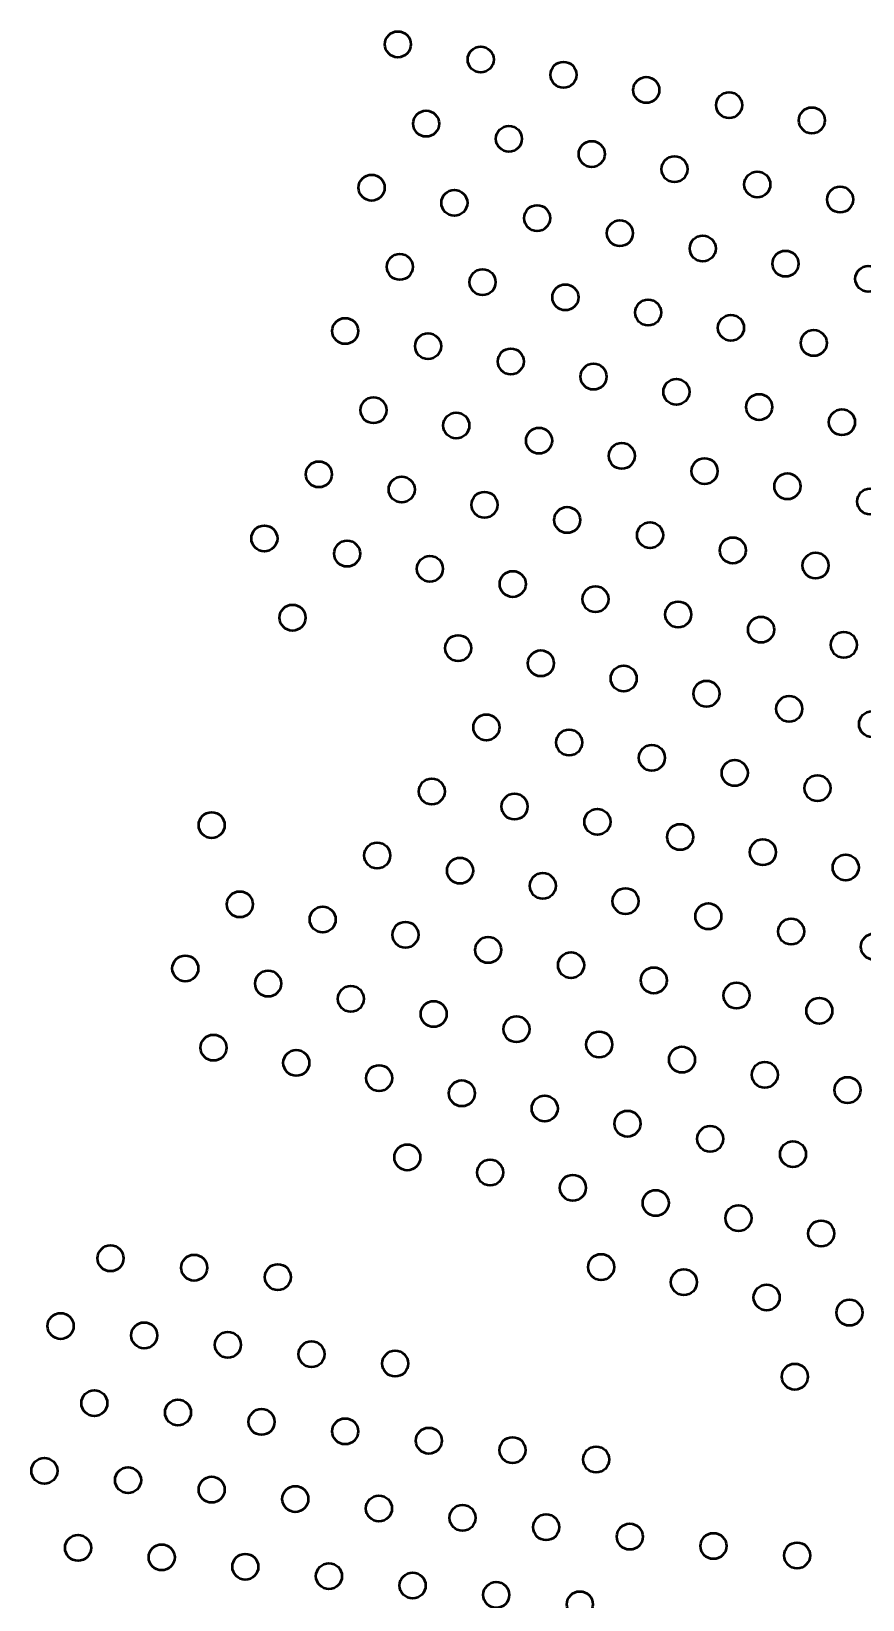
# Model space of a CAD drawing. Header units: inches. Extents: x 17.1 to 30.9, y 2 to 10.
# Drawn here: x 17.717 to 19.272, y 7.06 to 9.995 of the extents above; entities that cross this region are included whole.
import ezdxf

# ---------------------------------------------------------------- set-up
doc = ezdxf.new("R2010")
doc.units = ezdxf.units.IN
doc.header["$MEASUREMENT"] = 0
doc.layers.add('Visible', color=7, linetype='Continuous', lineweight=0)

# ---------------------------------------------------------------- blocks, each defined once
blk = doc.blocks.new('Block_8')
at = {"layer": 'Visible', "color": 7, "lineweight": 50}
blk.add_circle((19.1451, 7.4772), 0.0243, dxfattribs=at)
blk = doc.blocks.new('Block_19')
at = {"layer": 'Visible', "color": 7, "lineweight": 50}
blk.add_circle((19.2472, 7.5971), 0.0243, dxfattribs=at)
blk = doc.blocks.new('Block_20')
at = {"layer": 'Visible', "color": 7, "lineweight": 50}
blk.add_circle((19.0923, 7.6255), 0.0243, dxfattribs=at)
blk = doc.blocks.new('Block_21')
at = {"layer": 'Visible', "color": 7, "lineweight": 50}
blk.add_circle((18.9375, 7.654), 0.0243, dxfattribs=at)
blk = doc.blocks.new('Block_22')
at = {"layer": 'Visible', "color": 7, "lineweight": 50}
blk.add_circle((18.7826, 7.6824), 0.0243, dxfattribs=at)
blk = doc.blocks.new('Block_34')
at = {"layer": 'Visible', "color": 7, "lineweight": 50}
blk.add_circle((19.1944, 7.7454), 0.0243, dxfattribs=at)
blk = doc.blocks.new('Block_35')
at = {"layer": 'Visible', "color": 7, "lineweight": 50}
blk.add_circle((19.0395, 7.7739), 0.0243, dxfattribs=at)
blk = doc.blocks.new('Block_36')
at = {"layer": 'Visible', "color": 7, "lineweight": 50}
blk.add_circle((18.8847, 7.8023), 0.0243, dxfattribs=at)
blk = doc.blocks.new('Block_37')
at = {"layer": 'Visible', "color": 7, "lineweight": 50}
blk.add_circle((18.7298, 7.8308), 0.0243, dxfattribs=at)
blk = doc.blocks.new('Block_38')
at = {"layer": 'Visible', "color": 7, "lineweight": 50}
blk.add_circle((18.5749, 7.8593), 0.0243, dxfattribs=at)
blk = doc.blocks.new('Block_39')
at = {"layer": 'Visible', "color": 7, "lineweight": 50}
blk.add_circle((18.42, 7.8877), 0.0243, dxfattribs=at)
blk = doc.blocks.new('Block_51')
at = {"layer": 'Visible', "color": 7, "lineweight": 50}
blk.add_circle((19.1416, 7.8938), 0.0243, dxfattribs=at)
blk = doc.blocks.new('Block_52')
at = {"layer": 'Visible', "color": 7, "lineweight": 50}
blk.add_circle((18.9867, 7.9223), 0.0243, dxfattribs=at)
blk = doc.blocks.new('Block_53')
at = {"layer": 'Visible', "color": 7, "lineweight": 50}
blk.add_circle((18.8319, 7.9507), 0.0243, dxfattribs=at)
blk = doc.blocks.new('Block_54')
at = {"layer": 'Visible', "color": 7, "lineweight": 50}
blk.add_circle((18.677, 7.9792), 0.0243, dxfattribs=at)
blk = doc.blocks.new('Block_55')
at = {"layer": 'Visible', "color": 7, "lineweight": 50}
blk.add_circle((18.5221, 8.0076), 0.0243, dxfattribs=at)
blk = doc.blocks.new('Block_56')
at = {"layer": 'Visible', "color": 7, "lineweight": 50}
blk.add_circle((18.3672, 8.0361), 0.0243, dxfattribs=at)
blk = doc.blocks.new('Block_57')
at = {"layer": 'Visible', "color": 7, "lineweight": 50}
blk.add_circle((18.2123, 8.0645), 0.0243, dxfattribs=at)
blk = doc.blocks.new('Block_58')
at = {"layer": 'Visible', "color": 7, "lineweight": 50}
blk.add_circle((18.0574, 8.093), 0.0243, dxfattribs=at)
blk = doc.blocks.new('Block_69')
at = {"layer": 'Visible', "color": 7, "lineweight": 50}
blk.add_circle((19.2437, 8.0137), 0.0243, dxfattribs=at)
blk = doc.blocks.new('Block_70')
at = {"layer": 'Visible', "color": 7, "lineweight": 50}
blk.add_circle((19.0888, 8.0422), 0.0243, dxfattribs=at)
blk = doc.blocks.new('Block_71')
at = {"layer": 'Visible', "color": 7, "lineweight": 50}
blk.add_circle((18.9339, 8.0706), 0.0243, dxfattribs=at)
blk = doc.blocks.new('Block_72')
at = {"layer": 'Visible', "color": 7, "lineweight": 50}
blk.add_circle((18.7791, 8.0991), 0.0243, dxfattribs=at)
blk = doc.blocks.new('Block_73')
at = {"layer": 'Visible', "color": 7, "lineweight": 50}
blk.add_circle((18.6242, 8.1275), 0.0243, dxfattribs=at)
blk = doc.blocks.new('Block_74')
at = {"layer": 'Visible', "color": 7, "lineweight": 50}
blk.add_circle((18.4693, 8.156), 0.0243, dxfattribs=at)
blk = doc.blocks.new('Block_75')
at = {"layer": 'Visible', "color": 7, "lineweight": 50}
blk.add_circle((18.3144, 8.1844), 0.0243, dxfattribs=at)
blk = doc.blocks.new('Block_76')
at = {"layer": 'Visible', "color": 7, "lineweight": 50}
blk.add_circle((18.1595, 8.2129), 0.0243, dxfattribs=at)
blk = doc.blocks.new('Block_77')
at = {"layer": 'Visible', "color": 7, "lineweight": 50}
blk.add_circle((18.0046, 8.2414), 0.0243, dxfattribs=at)
blk = doc.blocks.new('Block_88')
at = {"layer": 'Visible', "color": 7, "lineweight": 50}
blk.add_circle((19.1909, 8.1621), 0.0243, dxfattribs=at)
blk = doc.blocks.new('Block_89')
at = {"layer": 'Visible', "color": 7, "lineweight": 50}
blk.add_circle((19.036, 8.1905), 0.0243, dxfattribs=at)
blk = doc.blocks.new('Block_90')
at = {"layer": 'Visible', "color": 7, "lineweight": 50}
blk.add_circle((18.8811, 8.219), 0.0243, dxfattribs=at)
blk = doc.blocks.new('Block_91')
at = {"layer": 'Visible', "color": 7, "lineweight": 50}
blk.add_circle((18.7263, 8.2474), 0.0243, dxfattribs=at)
blk = doc.blocks.new('Block_92')
at = {"layer": 'Visible', "color": 7, "lineweight": 50}
blk.add_circle((18.5714, 8.2759), 0.0243, dxfattribs=at)
blk = doc.blocks.new('Block_93')
at = {"layer": 'Visible', "color": 7, "lineweight": 50}
blk.add_circle((18.4165, 8.3044), 0.0243, dxfattribs=at)
blk = doc.blocks.new('Block_94')
at = {"layer": 'Visible', "color": 7, "lineweight": 50}
blk.add_circle((18.2616, 8.3328), 0.0243, dxfattribs=at)
blk = doc.blocks.new('Block_95')
at = {"layer": 'Visible', "color": 7, "lineweight": 50}
blk.add_circle((18.1067, 8.3613), 0.0243, dxfattribs=at)
blk = doc.blocks.new('Block_106')
at = {"layer": 'Visible', "color": 7, "lineweight": 50}
blk.add_circle((19.293, 8.282), 0.0243, dxfattribs=at)
blk = doc.blocks.new('Block_107')
at = {"layer": 'Visible', "color": 7, "lineweight": 50}
blk.add_circle((19.1381, 8.3104), 0.0243, dxfattribs=at)
blk = doc.blocks.new('Block_108')
at = {"layer": 'Visible', "color": 7, "lineweight": 50}
blk.add_circle((18.9832, 8.3389), 0.0243, dxfattribs=at)
blk = doc.blocks.new('Block_109')
at = {"layer": 'Visible', "color": 7, "lineweight": 50}
blk.add_circle((18.8283, 8.3674), 0.0243, dxfattribs=at)
blk = doc.blocks.new('Block_110')
at = {"layer": 'Visible', "color": 7, "lineweight": 50}
blk.add_circle((18.6735, 8.3958), 0.0243, dxfattribs=at)
blk = doc.blocks.new('Block_111')
at = {"layer": 'Visible', "color": 7, "lineweight": 50}
blk.add_circle((18.5186, 8.4243), 0.0243, dxfattribs=at)
blk = doc.blocks.new('Block_112')
at = {"layer": 'Visible', "color": 7, "lineweight": 50}
blk.add_circle((18.3637, 8.4527), 0.0243, dxfattribs=at)
blk = doc.blocks.new('Block_113')
at = {"layer": 'Visible', "color": 7, "lineweight": 50}
blk.add_circle((18.0539, 8.5096), 0.0243, dxfattribs=at)
blk = doc.blocks.new('Block_124')
at = {"layer": 'Visible', "color": 7, "lineweight": 50}
blk.add_circle((19.2402, 8.4303), 0.0243, dxfattribs=at)
blk = doc.blocks.new('Block_125')
at = {"layer": 'Visible', "color": 7, "lineweight": 50}
blk.add_circle((19.0853, 8.4588), 0.0243, dxfattribs=at)
blk = doc.blocks.new('Block_126')
at = {"layer": 'Visible', "color": 7, "lineweight": 50}
blk.add_circle((18.9304, 8.4873), 0.0243, dxfattribs=at)
blk = doc.blocks.new('Block_127')
at = {"layer": 'Visible', "color": 7, "lineweight": 50}
blk.add_circle((18.7756, 8.5157), 0.0243, dxfattribs=at)
blk = doc.blocks.new('Block_128')
at = {"layer": 'Visible', "color": 7, "lineweight": 50}
blk.add_circle((18.6207, 8.5442), 0.0243, dxfattribs=at)
blk = doc.blocks.new('Block_129')
at = {"layer": 'Visible', "color": 7, "lineweight": 50}
blk.add_circle((18.4658, 8.5726), 0.0243, dxfattribs=at)
blk = doc.blocks.new('Block_140')
at = {"layer": 'Visible', "color": 7, "lineweight": 50}
blk.add_circle((19.1874, 8.5787), 0.0243, dxfattribs=at)
blk = doc.blocks.new('Block_141')
at = {"layer": 'Visible', "color": 7, "lineweight": 50}
blk.add_circle((19.0325, 8.6072), 0.0243, dxfattribs=at)
blk = doc.blocks.new('Block_142')
at = {"layer": 'Visible', "color": 7, "lineweight": 50}
blk.add_circle((18.8776, 8.6356), 0.0243, dxfattribs=at)
blk = doc.blocks.new('Block_143')
at = {"layer": 'Visible', "color": 7, "lineweight": 50}
blk.add_circle((18.7228, 8.6641), 0.0243, dxfattribs=at)
blk = doc.blocks.new('Block_144')
at = {"layer": 'Visible', "color": 7, "lineweight": 50}
blk.add_circle((18.5679, 8.6925), 0.0243, dxfattribs=at)
blk = doc.blocks.new('Block_155')
at = {"layer": 'Visible', "color": 7, "lineweight": 50}
blk.add_circle((19.2895, 8.6986), 0.0243, dxfattribs=at)
blk = doc.blocks.new('Block_156')
at = {"layer": 'Visible', "color": 7, "lineweight": 50}
blk.add_circle((19.1346, 8.7271), 0.0243, dxfattribs=at)
blk = doc.blocks.new('Block_157')
at = {"layer": 'Visible', "color": 7, "lineweight": 50}
blk.add_circle((18.9797, 8.7555), 0.0243, dxfattribs=at)
blk = doc.blocks.new('Block_158')
at = {"layer": 'Visible', "color": 7, "lineweight": 50}
blk.add_circle((18.8248, 8.784), 0.0243, dxfattribs=at)
blk = doc.blocks.new('Block_159')
at = {"layer": 'Visible', "color": 7, "lineweight": 50}
blk.add_circle((18.67, 8.8124), 0.0243, dxfattribs=at)
blk = doc.blocks.new('Block_160')
at = {"layer": 'Visible', "color": 7, "lineweight": 50}
blk.add_circle((18.5151, 8.8409), 0.0243, dxfattribs=at)
blk = doc.blocks.new('Block_161')
at = {"layer": 'Visible', "color": 7, "lineweight": 50}
blk.add_circle((18.2053, 8.8978), 0.0243, dxfattribs=at)
blk = doc.blocks.new('Block_172')
at = {"layer": 'Visible', "color": 7, "lineweight": 50}
blk.add_circle((19.2367, 8.847), 0.0243, dxfattribs=at)
blk = doc.blocks.new('Block_173')
at = {"layer": 'Visible', "color": 7, "lineweight": 50}
blk.add_circle((19.0818, 8.8754), 0.0243, dxfattribs=at)
blk = doc.blocks.new('Block_174')
at = {"layer": 'Visible', "color": 7, "lineweight": 50}
blk.add_circle((18.9269, 8.9039), 0.0243, dxfattribs=at)
blk = doc.blocks.new('Block_175')
at = {"layer": 'Visible', "color": 7, "lineweight": 50}
blk.add_circle((18.772, 8.9324), 0.0243, dxfattribs=at)
blk = doc.blocks.new('Block_176')
at = {"layer": 'Visible', "color": 7, "lineweight": 50}
blk.add_circle((18.6172, 8.9608), 0.0243, dxfattribs=at)
blk = doc.blocks.new('Block_177')
at = {"layer": 'Visible', "color": 7, "lineweight": 50}
blk.add_circle((18.4623, 8.9893), 0.0243, dxfattribs=at)
blk = doc.blocks.new('Block_178')
at = {"layer": 'Visible', "color": 7, "lineweight": 50}
blk.add_circle((18.3074, 9.0177), 0.0243, dxfattribs=at)
blk = doc.blocks.new('Block_179')
at = {"layer": 'Visible', "color": 7, "lineweight": 50}
blk.add_circle((18.1525, 9.0462), 0.0243, dxfattribs=at)
blk = doc.blocks.new('Block_190')
at = {"layer": 'Visible', "color": 7, "lineweight": 50}
blk.add_circle((19.1839, 8.9953), 0.0243, dxfattribs=at)
blk = doc.blocks.new('Block_191')
at = {"layer": 'Visible', "color": 7, "lineweight": 50}
blk.add_circle((19.029, 9.0238), 0.0243, dxfattribs=at)
blk = doc.blocks.new('Block_192')
at = {"layer": 'Visible', "color": 7, "lineweight": 50}
blk.add_circle((18.8741, 9.0523), 0.0243, dxfattribs=at)
blk = doc.blocks.new('Block_193')
at = {"layer": 'Visible', "color": 7, "lineweight": 50}
blk.add_circle((18.7192, 9.0807), 0.0243, dxfattribs=at)
blk = doc.blocks.new('Block_194')
at = {"layer": 'Visible', "color": 7, "lineweight": 50}
blk.add_circle((18.5644, 9.1092), 0.0243, dxfattribs=at)
blk = doc.blocks.new('Block_195')
at = {"layer": 'Visible', "color": 7, "lineweight": 50}
blk.add_circle((18.4095, 9.1376), 0.0243, dxfattribs=at)
blk = doc.blocks.new('Block_196')
at = {"layer": 'Visible', "color": 7, "lineweight": 50}
blk.add_circle((18.2546, 9.1661), 0.0243, dxfattribs=at)
blk = doc.blocks.new('Block_206')
at = {"layer": 'Visible', "color": 7, "lineweight": 50}
blk.add_circle((19.286, 9.1153), 0.0243, dxfattribs=at)
blk = doc.blocks.new('Block_207')
at = {"layer": 'Visible', "color": 7, "lineweight": 50}
blk.add_circle((19.1311, 9.1437), 0.0243, dxfattribs=at)
blk = doc.blocks.new('Block_208')
at = {"layer": 'Visible', "color": 7, "lineweight": 50}
blk.add_circle((18.9762, 9.1722), 0.0243, dxfattribs=at)
blk = doc.blocks.new('Block_209')
at = {"layer": 'Visible', "color": 7, "lineweight": 50}
blk.add_circle((18.8213, 9.2006), 0.0243, dxfattribs=at)
blk = doc.blocks.new('Block_210')
at = {"layer": 'Visible', "color": 7, "lineweight": 50}
blk.add_circle((18.6664, 9.2291), 0.0243, dxfattribs=at)
blk = doc.blocks.new('Block_211')
at = {"layer": 'Visible', "color": 7, "lineweight": 50}
blk.add_circle((18.5116, 9.2575), 0.0243, dxfattribs=at)
blk = doc.blocks.new('Block_212')
at = {"layer": 'Visible', "color": 7, "lineweight": 50}
blk.add_circle((18.3567, 9.286), 0.0243, dxfattribs=at)
blk = doc.blocks.new('Block_223')
at = {"layer": 'Visible', "color": 7, "lineweight": 50}
blk.add_circle((19.2332, 9.2636), 0.0243, dxfattribs=at)
blk = doc.blocks.new('Block_224')
at = {"layer": 'Visible', "color": 7, "lineweight": 50}
blk.add_circle((19.0783, 9.2921), 0.0243, dxfattribs=at)
blk = doc.blocks.new('Block_225')
at = {"layer": 'Visible', "color": 7, "lineweight": 50}
blk.add_circle((18.9234, 9.3205), 0.0243, dxfattribs=at)
blk = doc.blocks.new('Block_226')
at = {"layer": 'Visible', "color": 7, "lineweight": 50}
blk.add_circle((18.7685, 9.349), 0.0243, dxfattribs=at)
blk = doc.blocks.new('Block_227')
at = {"layer": 'Visible', "color": 7, "lineweight": 50}
blk.add_circle((18.6136, 9.3775), 0.0243, dxfattribs=at)
blk = doc.blocks.new('Block_228')
at = {"layer": 'Visible', "color": 7, "lineweight": 50}
blk.add_circle((18.4588, 9.4059), 0.0243, dxfattribs=at)
blk = doc.blocks.new('Block_229')
at = {"layer": 'Visible', "color": 7, "lineweight": 50}
blk.add_circle((18.3039, 9.4344), 0.0243, dxfattribs=at)
blk = doc.blocks.new('Block_240')
at = {"layer": 'Visible', "color": 7, "lineweight": 50}
blk.add_circle((19.1804, 9.412), 0.0243, dxfattribs=at)
blk = doc.blocks.new('Block_241')
at = {"layer": 'Visible', "color": 7, "lineweight": 50}
blk.add_circle((19.0255, 9.4404), 0.0243, dxfattribs=at)
blk = doc.blocks.new('Block_242')
at = {"layer": 'Visible', "color": 7, "lineweight": 50}
blk.add_circle((18.8706, 9.4689), 0.0243, dxfattribs=at)
blk = doc.blocks.new('Block_243')
at = {"layer": 'Visible', "color": 7, "lineweight": 50}
blk.add_circle((18.7157, 9.4974), 0.0243, dxfattribs=at)
blk = doc.blocks.new('Block_244')
at = {"layer": 'Visible', "color": 7, "lineweight": 50}
blk.add_circle((18.5608, 9.5258), 0.0243, dxfattribs=at)
blk = doc.blocks.new('Block_245')
at = {"layer": 'Visible', "color": 7, "lineweight": 50}
blk.add_circle((18.406, 9.5543), 0.0243, dxfattribs=at)
blk = doc.blocks.new('Block_255')
at = {"layer": 'Visible', "color": 7, "lineweight": 50}
blk.add_circle((19.2825, 9.5319), 0.0243, dxfattribs=at)
blk = doc.blocks.new('Block_256')
at = {"layer": 'Visible', "color": 7, "lineweight": 50}
blk.add_circle((19.1276, 9.5604), 0.0243, dxfattribs=at)
blk = doc.blocks.new('Block_257')
at = {"layer": 'Visible', "color": 7, "lineweight": 50}
blk.add_circle((18.9727, 9.5888), 0.0243, dxfattribs=at)
blk = doc.blocks.new('Block_258')
at = {"layer": 'Visible', "color": 7, "lineweight": 50}
blk.add_circle((18.8178, 9.6173), 0.0243, dxfattribs=at)
blk = doc.blocks.new('Block_259')
at = {"layer": 'Visible', "color": 7, "lineweight": 50}
blk.add_circle((18.6629, 9.6457), 0.0243, dxfattribs=at)
blk = doc.blocks.new('Block_260')
at = {"layer": 'Visible', "color": 7, "lineweight": 50}
blk.add_circle((18.508, 9.6742), 0.0243, dxfattribs=at)
blk = doc.blocks.new('Block_261')
at = {"layer": 'Visible', "color": 7, "lineweight": 50}
blk.add_circle((18.3532, 9.7026), 0.0243, dxfattribs=at)
blk = doc.blocks.new('Block_271')
at = {"layer": 'Visible', "color": 7, "lineweight": 50}
blk.add_circle((19.2297, 9.6803), 0.0243, dxfattribs=at)
blk = doc.blocks.new('Block_272')
at = {"layer": 'Visible', "color": 7, "lineweight": 50}
blk.add_circle((19.0748, 9.7087), 0.0243, dxfattribs=at)
blk = doc.blocks.new('Block_273')
at = {"layer": 'Visible', "color": 7, "lineweight": 50}
blk.add_circle((18.9199, 9.7372), 0.0243, dxfattribs=at)
blk = doc.blocks.new('Block_274')
at = {"layer": 'Visible', "color": 7, "lineweight": 50}
blk.add_circle((18.765, 9.7656), 0.0243, dxfattribs=at)
blk = doc.blocks.new('Block_275')
at = {"layer": 'Visible', "color": 7, "lineweight": 50}
blk.add_circle((18.6101, 9.7941), 0.0243, dxfattribs=at)
blk = doc.blocks.new('Block_276')
at = {"layer": 'Visible', "color": 7, "lineweight": 50}
blk.add_circle((18.4552, 9.8225), 0.0243, dxfattribs=at)
blk = doc.blocks.new('Block_287')
at = {"layer": 'Visible', "color": 7, "lineweight": 50}
blk.add_circle((19.1769, 9.8286), 0.0243, dxfattribs=at)
blk = doc.blocks.new('Block_288')
at = {"layer": 'Visible', "color": 7, "lineweight": 50}
blk.add_circle((19.022, 9.8571), 0.0243, dxfattribs=at)
blk = doc.blocks.new('Block_289')
at = {"layer": 'Visible', "color": 7, "lineweight": 50}
blk.add_circle((18.8671, 9.8855), 0.0243, dxfattribs=at)
blk = doc.blocks.new('Block_290')
at = {"layer": 'Visible', "color": 7, "lineweight": 50}
blk.add_circle((18.7122, 9.914), 0.0243, dxfattribs=at)
blk = doc.blocks.new('Block_291')
at = {"layer": 'Visible', "color": 7, "lineweight": 50}
blk.add_circle((18.5573, 9.9425), 0.0243, dxfattribs=at)
blk = doc.blocks.new('Block_292')
at = {"layer": 'Visible', "color": 7, "lineweight": 50}
blk.add_circle((18.4024, 9.9709), 0.0243, dxfattribs=at)
blk = doc.blocks.new('Block_602')
at = {"layer": 'Visible', "color": 7, "lineweight": 50}
blk.add_circle((18.1778, 7.6636), 0.0243, dxfattribs=at)
blk = doc.blocks.new('Block_603')
at = {"layer": 'Visible', "color": 7, "lineweight": 50}
blk.add_circle((18.0213, 7.6812), 0.0243, dxfattribs=at)
blk = doc.blocks.new('Block_604')
at = {"layer": 'Visible', "color": 7, "lineweight": 50}
blk.add_circle((17.8648, 7.6988), 0.0243, dxfattribs=at)
blk = doc.blocks.new('Block_605')
at = {"layer": 'Visible', "color": 7, "lineweight": 50}
blk.add_circle((18.3973, 7.5017), 0.0243, dxfattribs=at)
blk = doc.blocks.new('Block_606')
at = {"layer": 'Visible', "color": 7, "lineweight": 50}
blk.add_circle((18.2408, 7.5193), 0.0243, dxfattribs=at)
blk = doc.blocks.new('Block_607')
at = {"layer": 'Visible', "color": 7, "lineweight": 50}
blk.add_circle((18.0843, 7.5369), 0.0243, dxfattribs=at)
blk = doc.blocks.new('Block_608')
at = {"layer": 'Visible', "color": 7, "lineweight": 50}
blk.add_circle((17.9278, 7.5545), 0.0243, dxfattribs=at)
blk = doc.blocks.new('Block_609')
at = {"layer": 'Visible', "color": 7, "lineweight": 50}
blk.add_circle((17.7713, 7.572), 0.0243, dxfattribs=at)
blk = doc.blocks.new('Block_610')
at = {"layer": 'Visible', "color": 7, "lineweight": 50}
blk.add_circle((18.7733, 7.3222), 0.0243, dxfattribs=at)
blk = doc.blocks.new('Block_611')
at = {"layer": 'Visible', "color": 7, "lineweight": 50}
blk.add_circle((18.6168, 7.3398), 0.0243, dxfattribs=at)
blk = doc.blocks.new('Block_612')
at = {"layer": 'Visible', "color": 7, "lineweight": 50}
blk.add_circle((18.4603, 7.3574), 0.0243, dxfattribs=at)
blk = doc.blocks.new('Block_613')
at = {"layer": 'Visible', "color": 7, "lineweight": 50}
blk.add_circle((18.3038, 7.3749), 0.0243, dxfattribs=at)
blk = doc.blocks.new('Block_614')
at = {"layer": 'Visible', "color": 7, "lineweight": 50}
blk.add_circle((18.1473, 7.3925), 0.0243, dxfattribs=at)
blk = doc.blocks.new('Block_615')
at = {"layer": 'Visible', "color": 7, "lineweight": 50}
blk.add_circle((17.9909, 7.4101), 0.0243, dxfattribs=at)
blk = doc.blocks.new('Block_616')
at = {"layer": 'Visible', "color": 7, "lineweight": 50}
blk.add_circle((17.8344, 7.4277), 0.0243, dxfattribs=at)
blk = doc.blocks.new('Block_617')
at = {"layer": 'Visible', "color": 7, "lineweight": 50}
blk.add_circle((19.1493, 7.1427), 0.0243, dxfattribs=at)
blk = doc.blocks.new('Block_618')
at = {"layer": 'Visible', "color": 7, "lineweight": 50}
blk.add_circle((18.9928, 7.1603), 0.0243, dxfattribs=at)
blk = doc.blocks.new('Block_619')
at = {"layer": 'Visible', "color": 7, "lineweight": 50}
blk.add_circle((18.8363, 7.1778), 0.0243, dxfattribs=at)
blk = doc.blocks.new('Block_620')
at = {"layer": 'Visible', "color": 7, "lineweight": 50}
blk.add_circle((18.6798, 7.1954), 0.0243, dxfattribs=at)
blk = doc.blocks.new('Block_621')
at = {"layer": 'Visible', "color": 7, "lineweight": 50}
blk.add_circle((18.5233, 7.213), 0.0243, dxfattribs=at)
blk = doc.blocks.new('Block_622')
at = {"layer": 'Visible', "color": 7, "lineweight": 50}
blk.add_circle((18.3669, 7.2306), 0.0243, dxfattribs=at)
blk = doc.blocks.new('Block_623')
at = {"layer": 'Visible', "color": 7, "lineweight": 50}
blk.add_circle((18.2104, 7.2482), 0.0243, dxfattribs=at)
blk = doc.blocks.new('Block_624')
at = {"layer": 'Visible', "color": 7, "lineweight": 50}
blk.add_circle((18.0539, 7.2658), 0.0243, dxfattribs=at)
blk = doc.blocks.new('Block_625')
at = {"layer": 'Visible', "color": 7, "lineweight": 50}
blk.add_circle((17.8974, 7.2834), 0.0243, dxfattribs=at)
blk = doc.blocks.new('Block_626')
at = {"layer": 'Visible', "color": 7, "lineweight": 50}
blk.add_circle((17.7409, 7.301), 0.0243, dxfattribs=at)
blk = doc.blocks.new('Block_631')
at = {"layer": 'Visible', "color": 7, "lineweight": 50}
blk.add_circle((18.7429, 7.0511), 0.0243, dxfattribs=at)
blk = doc.blocks.new('Block_632')
at = {"layer": 'Visible', "color": 7, "lineweight": 50}
blk.add_circle((18.5864, 7.0687), 0.0243, dxfattribs=at)
blk = doc.blocks.new('Block_633')
at = {"layer": 'Visible', "color": 7, "lineweight": 50}
blk.add_circle((18.4299, 7.0863), 0.0243, dxfattribs=at)
blk = doc.blocks.new('Block_634')
at = {"layer": 'Visible', "color": 7, "lineweight": 50}
blk.add_circle((18.2734, 7.1039), 0.0243, dxfattribs=at)
blk = doc.blocks.new('Block_635')
at = {"layer": 'Visible', "color": 7, "lineweight": 50}
blk.add_circle((18.1169, 7.1215), 0.0243, dxfattribs=at)
blk = doc.blocks.new('Block_636')
at = {"layer": 'Visible', "color": 7, "lineweight": 50}
blk.add_circle((17.9604, 7.1391), 0.0243, dxfattribs=at)
blk = doc.blocks.new('Block_637')
at = {"layer": 'Visible', "color": 7, "lineweight": 50}
blk.add_circle((17.8039, 7.1567), 0.0243, dxfattribs=at)

msp = doc.modelspace()

# ---------------------------------------------------------------- block references
at = {"layer": 'Visible'}
for name in ['Block_292', 'Block_291', 'Block_290', 'Block_289', 'Block_288', 'Block_276', 'Block_287', 'Block_275', 'Block_274', 'Block_273', 'Block_261', 'Block_272', 'Block_260', 'Block_271', 'Block_259', 'Block_258', 'Block_257', 'Block_245', 'Block_256', 'Block_244', 'Block_255', 'Block_243', 'Block_242', 'Block_229', 'Block_241', 'Block_228', 'Block_240', 'Block_227', 'Block_226', 'Block_225', 'Block_212', 'Block_224', 'Block_211', 'Block_223', 'Block_210', 'Block_209', 'Block_196', 'Block_208', 'Block_195', 'Block_207', 'Block_194', 'Block_206', 'Block_193', 'Block_179', 'Block_192', 'Block_178', 'Block_191', 'Block_177', 'Block_190', 'Block_176', 'Block_175', 'Block_174', 'Block_161', 'Block_173', 'Block_160', 'Block_172', 'Block_159', 'Block_158', 'Block_157', 'Block_156', 'Block_155', 'Block_144', 'Block_143', 'Block_142', 'Block_141', 'Block_140', 'Block_129', 'Block_128', 'Block_113', 'Block_127', 'Block_126', 'Block_125', 'Block_112', 'Block_124', 'Block_111', 'Block_110', 'Block_95', 'Block_109', 'Block_94', 'Block_108', 'Block_93', 'Block_107', 'Block_92', 'Block_106', 'Block_77', 'Block_91', 'Block_76', 'Block_90', 'Block_75', 'Block_89', 'Block_74', 'Block_88', 'Block_73', 'Block_58', 'Block_72', 'Block_57', 'Block_71', 'Block_56', 'Block_70', 'Block_55', 'Block_69', 'Block_54', 'Block_53', 'Block_52', 'Block_39', 'Block_51', 'Block_38', 'Block_37', 'Block_36', 'Block_35', 'Block_34', 'Block_604', 'Block_603', 'Block_22', 'Block_602', 'Block_21', 'Block_20', 'Block_19', 'Block_609', 'Block_608', 'Block_607', 'Block_606', 'Block_605', 'Block_8', 'Block_616', 'Block_615', 'Block_614', 'Block_613', 'Block_612', 'Block_611', 'Block_610', 'Block_626', 'Block_625', 'Block_624', 'Block_623', 'Block_622', 'Block_621', 'Block_620', 'Block_619', 'Block_637', 'Block_636', 'Block_618', 'Block_617', 'Block_635', 'Block_634', 'Block_633', 'Block_632', 'Block_631']:
    msp.add_blockref(name, (0, 0), dxfattribs=at)

doc.saveas('drawing.dxf')
